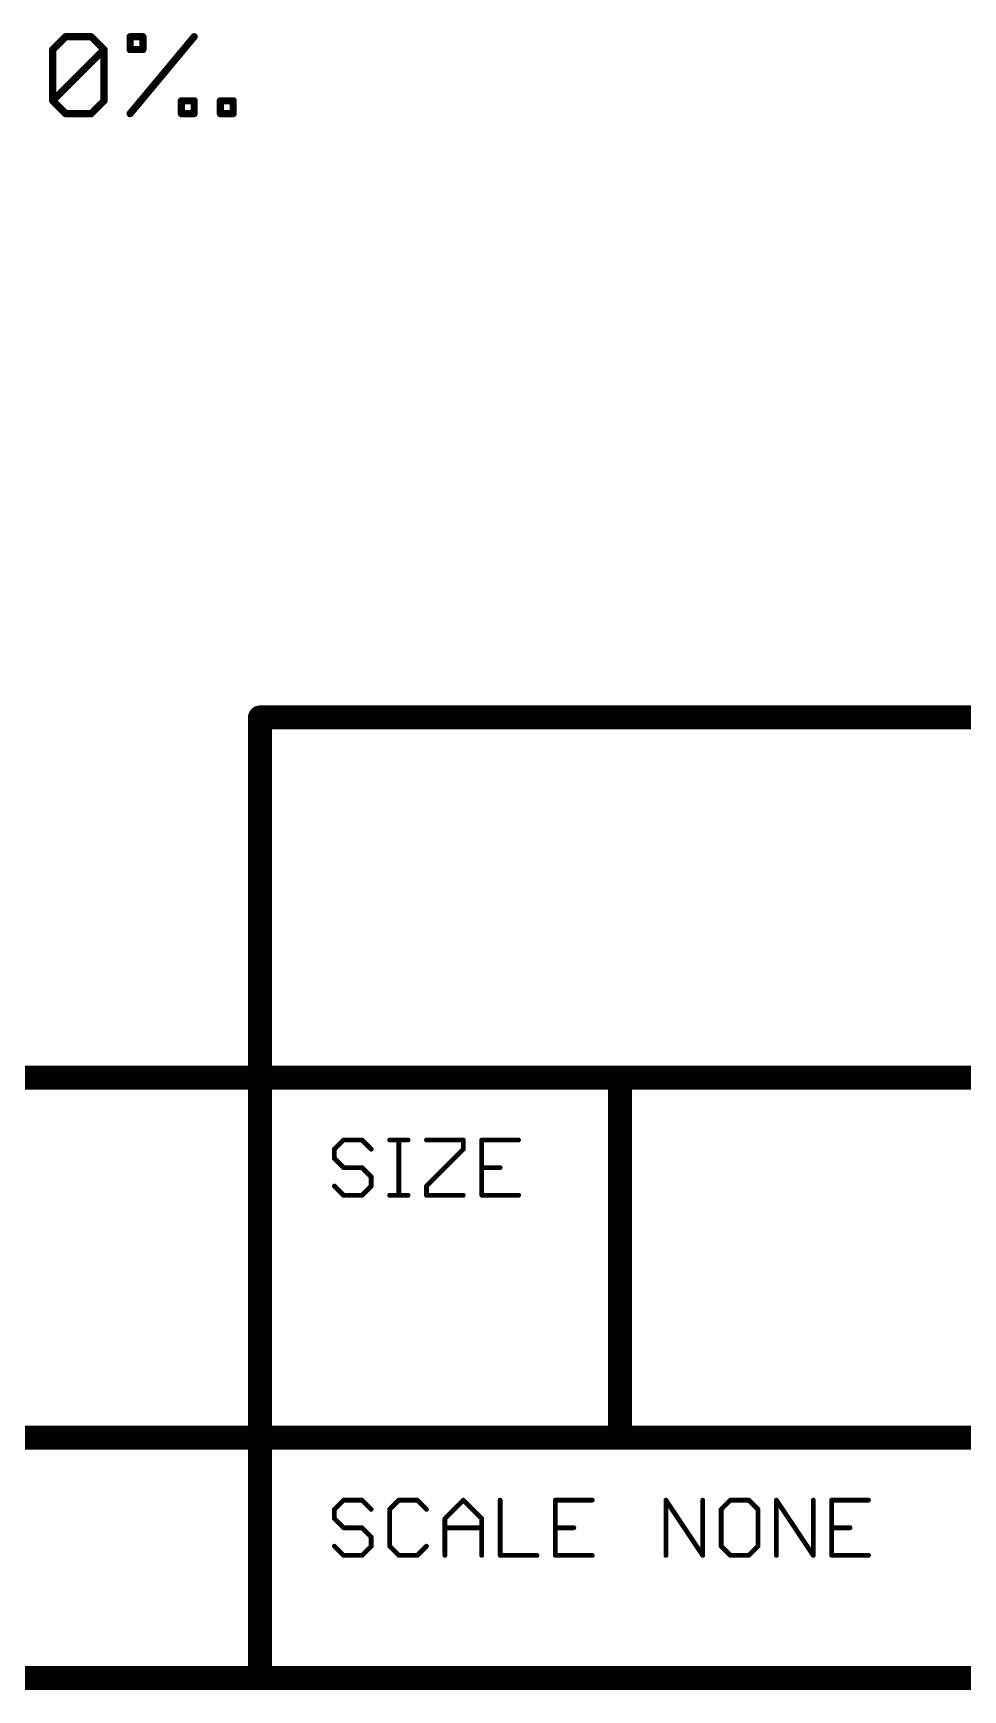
# Model space of a CAD drawing. Extents: x -1.41 to 8.41, y -3.01 to 3.01.
# Drawn here: x 5.611 to 6.386, y -3.01 to -1.63 of the extents above; entities that cross this region are included whole.
import ezdxf

# ---------------------------------------------------------------- set-up
doc = ezdxf.new("R2010")
doc.units = 0
doc.layers.add('52', color=253, linetype='CONTINUOUS')

msp = doc.modelspace()

# ---------------------------------------------------------------- linework, layer by layer
at = {"layer": '52'}
for points, const_width in [([(5.627328, -1.643621), (5.638004, -1.632945)], 0.006), ([(5.627328, -1.686324), (5.627328, -1.643621)], 0.006), ([(5.627328, -1.686324), (5.670031, -1.643621)], 0.006), ([(5.638004, -1.632945), (5.659356, -1.632945)], 0.006), ([(5.659356, -1.632945), (5.670031, -1.643621)], 0.006), ([(5.670031, -1.643621), (5.670031, -1.686324)], 0.006), ([(5.691783, -1.632945), (5.702459, -1.632945)], 0.006), ([(5.691783, -1.643621), (5.691783, -1.632945)], 0.006), ([(5.691783, -1.697), (5.745162, -1.632945)], 0.006), ([(5.702459, -1.643621), (5.691783, -1.643621)], 0.006), ([(5.702459, -1.632945), (5.702459, -1.643621)], 0.006), ([(5.638004, -1.697), (5.627328, -1.686324)], 0.006), ([(5.670031, -1.686324), (5.659356, -1.697)], 0.006), ([(5.734486, -1.697), (5.734486, -1.686324)], 0.006), ([(5.734486, -1.686324), (5.745162, -1.686324)], 0.006), ([(5.745162, -1.686324), (5.745162, -1.697)], 0.006), ([(5.766981, -1.697), (5.766981, -1.686324)], 0.006), ([(5.766981, -1.686324), (5.777656, -1.686324)], 0.006), ([(5.777656, -1.686324), (5.777656, -1.697)], 0.006), ([(5.659356, -1.697), (5.638004, -1.697)], 0.006), ([(5.745162, -1.697), (5.734486, -1.697)], 0.006), ([(5.777656, -1.697), (5.766981, -1.697)], 0.006), ([(5.8, -2.5), (5.8, -2.2)], 0.02), ([(5.8, -2.2), (8.4, -2.2)], 0.02), ([(5.8, -2.5), (4, -2.5)], 0.02), ([(6.1, -2.5), (5.8, -2.5)], 0.02), ([(5.8, -2.5), (5.8, -2.8)], 0.02), ([(6.5, -2.5), (6.1, -2.5)], 0.02), ([(6.1, -2.5), (6.1, -2.8)], 0.02), ([(5.869673, -2.551961), (5.862, -2.559634)], 0.004), ([(5.88502, -2.551961), (5.869673, -2.551961)], 0.004), ([(5.892693, -2.559634), (5.88502, -2.551961)], 0.004), ([(5.908039, -2.551961), (5.923386, -2.551961)], 0.004), ([(5.915712, -2.598), (5.915712, -2.551961)], 0.004), ([(5.938732, -2.551961), (5.969425, -2.551961)], 0.004), ([(5.969425, -2.551961), (5.969425, -2.559634)], 0.004), ([(6.015464, -2.551961), (5.984771, -2.551961)], 0.004), ([(5.984771, -2.551961), (5.984771, -2.598)], 0.004), ([(5.862, -2.559634), (5.862, -2.567307)], 0.004), ([(5.862, -2.567307), (5.869673, -2.57498)], 0.004), ([(5.969425, -2.559634), (5.938732, -2.590327)], 0.004), ([(5.869673, -2.57498), (5.88502, -2.57498)], 0.004), ([(5.88502, -2.57498), (5.892693, -2.582654)], 0.004), ([(5.892693, -2.582654), (5.892693, -2.590327)], 0.004), ([(5.984771, -2.57498), (6.000118, -2.57498)], 0.004), ([(5.869673, -2.598), (5.862, -2.590327)], 0.004), ([(5.892693, -2.590327), (5.88502, -2.598)], 0.004), ([(5.938732, -2.590327), (5.938732, -2.598)], 0.004), ([(5.88502, -2.598), (5.869673, -2.598)], 0.004), ([(5.908039, -2.598), (5.923386, -2.598)], 0.004), ([(5.938732, -2.598), (5.969425, -2.598)], 0.004), ([(5.984771, -2.598), (6.015464, -2.598)], 0.004), ([(4.02, -2.8), (5.8, -2.8)], 0.02), ([(5.8, -2.8), (5.8, -3)], 0.02), ([(5.8, -2.8), (6.1, -2.8)], 0.02), ([(6.1, -2.8), (6.5, -2.8)], 0.02), ([(5.869673, -2.851961), (5.862, -2.859634)], 0.004), ([(5.88502, -2.851961), (5.869673, -2.851961)], 0.004), ([(5.892693, -2.859634), (5.88502, -2.851961)], 0.004), ([(5.915712, -2.851961), (5.908039, -2.859634)], 0.004), ([(5.931059, -2.851961), (5.915712, -2.851961)], 0.004), ([(5.938732, -2.859634), (5.931059, -2.851961)], 0.004), ([(5.954078, -2.867307), (5.969425, -2.851961)], 0.004), ([(5.969425, -2.851961), (5.984771, -2.867307)], 0.004), ([(6.000118, -2.851961), (6.000118, -2.898)], 0.004), ([(6.07685, -2.851961), (6.046157, -2.851961)], 0.004), ([(6.046157, -2.851961), (6.046157, -2.898)], 0.004), ([(6.138235, -2.898), (6.138235, -2.851961)], 0.004), ([(6.138235, -2.851961), (6.168928, -2.898)], 0.004), ([(6.168928, -2.898), (6.168928, -2.851961)], 0.004), ([(6.191948, -2.851961), (6.184275, -2.859634)], 0.004), ([(6.207294, -2.851961), (6.191948, -2.851961)], 0.004), ([(6.214968, -2.859634), (6.207294, -2.851961)], 0.004), ([(6.230314, -2.898), (6.230314, -2.851961)], 0.004), ([(6.230314, -2.851961), (6.261007, -2.898)], 0.004), ([(6.261007, -2.898), (6.261007, -2.851961)], 0.004), ([(6.307046, -2.851961), (6.276353, -2.851961)], 0.004), ([(6.276353, -2.851961), (6.276353, -2.898)], 0.004), ([(5.862, -2.859634), (5.862, -2.867307)], 0.004), ([(5.862, -2.867307), (5.869673, -2.87498)], 0.004), ([(5.908039, -2.859634), (5.908039, -2.890327)], 0.004), ([(5.954078, -2.898), (5.954078, -2.867307)], 0.004), ([(5.984771, -2.867307), (5.984771, -2.898)], 0.004), ([(6.184275, -2.859634), (6.184275, -2.890327)], 0.004), ([(6.214968, -2.890327), (6.214968, -2.859634)], 0.004), ([(5.869673, -2.87498), (5.88502, -2.87498)], 0.004), ([(5.88502, -2.87498), (5.892693, -2.882654)], 0.004), ([(5.892693, -2.882654), (5.892693, -2.890327)], 0.004), ([(5.954078, -2.87498), (5.984771, -2.87498)], 0.004), ([(6.046157, -2.87498), (6.061503, -2.87498)], 0.004), ([(6.276353, -2.87498), (6.2917, -2.87498)], 0.004), ([(5.869673, -2.898), (5.862, -2.890327)], 0.004), ([(5.88502, -2.898), (5.869673, -2.898)], 0.004), ([(5.892693, -2.890327), (5.88502, -2.898)], 0.004), ([(5.908039, -2.890327), (5.915712, -2.898)], 0.004), ([(5.915712, -2.898), (5.931059, -2.898)], 0.004), ([(5.931059, -2.898), (5.938732, -2.890327)], 0.004), ([(6.000118, -2.898), (6.030811, -2.898)], 0.004), ([(6.046157, -2.898), (6.07685, -2.898)], 0.004), ([(6.184275, -2.890327), (6.191948, -2.898)], 0.004), ([(6.191948, -2.898), (6.207294, -2.898)], 0.004), ([(6.207294, -2.898), (6.214968, -2.890327)], 0.004), ([(6.276353, -2.898), (6.307046, -2.898)], 0.004), ([(4, -3), (5.8, -3)], 0.02), ([(5.8, -3), (6.5, -3)], 0.02)]:
    msp.add_lwpolyline(points, dxfattribs=dict(at, const_width=const_width))
for points, const_width in [([(5.628828, -1.643621, 1), (5.625828, -1.643621)], 0.003), ([(5.626268, -1.64256, 1), (5.628389, -1.644682)], 0.003), ([(5.638004, -1.631445, 1), (5.638004, -1.634445)], 0.003), ([(5.639065, -1.634006, 1), (5.636943, -1.631885)], 0.003), ([(5.660416, -1.631885, 1), (5.658295, -1.634006)], 0.003), ([(5.659356, -1.634445, 1), (5.659356, -1.631445)], 0.003), ([(5.671531, -1.643621, 1), (5.668531, -1.643621)], 0.003), ([(5.671092, -1.644682, 1), (5.668971, -1.64256)], 0.003), ([(5.668971, -1.644682, 1), (5.671092, -1.64256)], 0.003), ([(5.691783, -1.631445, 1), (5.691783, -1.634445)], 0.003), ([(5.693283, -1.632945, 1), (5.690283, -1.632945)], 0.003), ([(5.691783, -1.642121, 1), (5.691783, -1.645121)], 0.003), ([(5.690283, -1.643621, 1), (5.693283, -1.643621)], 0.003), ([(5.703959, -1.632945, 1), (5.700959, -1.632945)], 0.003), ([(5.700959, -1.643621, 1), (5.703959, -1.643621)], 0.003), ([(5.702459, -1.634445, 1), (5.702459, -1.631445)], 0.003), ([(5.702459, -1.645121, 1), (5.702459, -1.642121)], 0.003), ([(5.746314, -1.633906, 1), (5.74401, -1.631985)], 0.003), ([(5.628389, -1.685264, 1), (5.626268, -1.687385)], 0.003), ([(5.671092, -1.687385, 1), (5.668971, -1.685264)], 0.003), ([(5.735986, -1.686324, 1), (5.732986, -1.686324)], 0.003), ([(5.734486, -1.684824, 1), (5.734486, -1.687824)], 0.003), ([(5.746662, -1.686324, 1), (5.743662, -1.686324)], 0.003), ([(5.745162, -1.687824, 1), (5.745162, -1.684824)], 0.003), ([(5.768481, -1.686324, 1), (5.765481, -1.686324)], 0.003), ([(5.766981, -1.684824, 1), (5.766981, -1.687824)], 0.003), ([(5.779156, -1.686324, 1), (5.776156, -1.686324)], 0.003), ([(5.777656, -1.687824, 1), (5.777656, -1.684824)], 0.003), ([(5.625828, -1.686324, 1), (5.628828, -1.686324)], 0.003), ([(5.626268, -1.685264, 1), (5.628389, -1.687385)], 0.003), ([(5.638004, -1.6955, 1), (5.638004, -1.6985)], 0.003), ([(5.636943, -1.698061, 1), (5.639065, -1.695939)], 0.003), ([(5.658295, -1.695939, 1), (5.660416, -1.698061)], 0.003), ([(5.659356, -1.6985, 1), (5.659356, -1.6955)], 0.003), ([(5.668531, -1.686324, 1), (5.671531, -1.686324)], 0.003), ([(5.690631, -1.69604, 1), (5.692936, -1.69796)], 0.003), ([(5.734486, -1.6955, 1), (5.734486, -1.6985)], 0.003), ([(5.732986, -1.697, 1), (5.735986, -1.697)], 0.003), ([(5.743662, -1.697, 1), (5.746662, -1.697)], 0.003), ([(5.745162, -1.6985, 1), (5.745162, -1.6955)], 0.003), ([(5.766981, -1.6955, 1), (5.766981, -1.6985)], 0.003), ([(5.765481, -1.697, 1), (5.768481, -1.697)], 0.003), ([(5.776156, -1.697, 1), (5.779156, -1.697)], 0.003), ([(5.777656, -1.6985, 1), (5.777656, -1.6955)], 0.003), ([(5.805, -2.2, 1), (5.795, -2.2)], 0.01), ([(5.8, -2.195, 1), (5.8, -2.205)], 0.01), ([(5.8, -2.495, 1), (5.8, -2.505)], 0.01), ([(5.805, -2.5, 1), (5.795, -2.5)], 0.01), ([(5.795, -2.5, 1), (5.805, -2.5)], 0.01), ([(5.8, -2.505, 1), (5.8, -2.495)], 0.01), ([(6.1, -2.495, 1), (6.1, -2.505)], 0.01), ([(6.105, -2.5, 1), (6.095, -2.5)], 0.01), ([(6.1, -2.505, 1), (6.1, -2.495)], 0.01), ([(5.869673, -2.550961, 1), (5.869673, -2.552961)], 0.002), ([(5.87038, -2.552668, 1), (5.868966, -2.551254)], 0.002), ([(5.885727, -2.551254, 1), (5.884312, -2.552668)], 0.002), ([(5.88502, -2.552961, 1), (5.88502, -2.550961)], 0.002), ([(5.908039, -2.550961, 1), (5.908039, -2.552961)], 0.002), ([(5.916712, -2.551961, 1), (5.914712, -2.551961)], 0.002), ([(5.923386, -2.552961, 1), (5.923386, -2.550961)], 0.002), ([(5.938732, -2.550961, 1), (5.938732, -2.552961)], 0.002), ([(5.970425, -2.551961, 1), (5.968425, -2.551961)], 0.002), ([(5.969425, -2.552961, 1), (5.969425, -2.550961)], 0.002), ([(5.984771, -2.550961, 1), (5.984771, -2.552961)], 0.002), ([(5.985771, -2.551961, 1), (5.983771, -2.551961)], 0.002), ([(6.015464, -2.552961, 1), (6.015464, -2.550961)], 0.002), ([(5.863, -2.559634, 1), (5.861, -2.559634)], 0.002), ([(5.861293, -2.558927, 1), (5.862707, -2.560341)], 0.002), ([(5.862707, -2.5666, 1), (5.861293, -2.568014)], 0.002), ([(5.861, -2.567307, 1), (5.863, -2.567307)], 0.002), ([(5.891986, -2.560341, 1), (5.8934, -2.558927)], 0.002), ([(5.968425, -2.559634, 1), (5.970425, -2.559634)], 0.002), ([(5.970132, -2.560341, 1), (5.968718, -2.558927)], 0.002), ([(5.869673, -2.57398, 1), (5.869673, -2.57598)], 0.002), ([(5.868966, -2.575688, 1), (5.87038, -2.574273)], 0.002), ([(5.885727, -2.574273, 1), (5.884312, -2.575688)], 0.002), ([(5.88502, -2.57598, 1), (5.88502, -2.57398)], 0.002), ([(5.893693, -2.582654, 1), (5.891693, -2.582654)], 0.002), ([(5.984771, -2.57398, 1), (5.984771, -2.57598)], 0.002), ([(6.000118, -2.57598, 1), (6.000118, -2.57398)], 0.002), ([(5.862707, -2.58962, 1), (5.861293, -2.591034)], 0.002), ([(5.891693, -2.590327, 1), (5.893693, -2.590327)], 0.002), ([(5.891986, -2.583361, 1), (5.8934, -2.581947)], 0.002), ([(5.8934, -2.591034, 1), (5.891986, -2.58962)], 0.002), ([(5.939732, -2.590327, 1), (5.937732, -2.590327)], 0.002), ([(5.938025, -2.58962, 1), (5.939439, -2.591034)], 0.002), ([(5.869673, -2.597, 1), (5.869673, -2.599)], 0.002), ([(5.868966, -2.598707, 1), (5.87038, -2.597293)], 0.002), ([(5.884312, -2.597293, 1), (5.885727, -2.598707)], 0.002), ([(5.88502, -2.599, 1), (5.88502, -2.597)], 0.002), ([(5.908039, -2.597, 1), (5.908039, -2.599)], 0.002), ([(5.914712, -2.598, 1), (5.916712, -2.598)], 0.002), ([(5.923386, -2.599, 1), (5.923386, -2.597)], 0.002), ([(5.938732, -2.597, 1), (5.938732, -2.599)], 0.002), ([(5.937732, -2.598, 1), (5.939732, -2.598)], 0.002), ([(5.969425, -2.599, 1), (5.969425, -2.597)], 0.002), ([(5.984771, -2.597, 1), (5.984771, -2.599)], 0.002), ([(5.983771, -2.598, 1), (5.985771, -2.598)], 0.002), ([(6.015464, -2.599, 1), (6.015464, -2.597)], 0.002), ([(5.805, -2.8, 1), (5.795, -2.8)], 0.01), ([(5.8, -2.795, 1), (5.8, -2.805)], 0.01), ([(5.795, -2.8, 1), (5.805, -2.8)], 0.01), ([(5.8, -2.805, 1), (5.8, -2.795)], 0.01), ([(6.1, -2.795, 1), (6.1, -2.805)], 0.01), ([(6.095, -2.8, 1), (6.105, -2.8)], 0.01), ([(6.1, -2.805, 1), (6.1, -2.795)], 0.01), ([(5.869673, -2.850961, 1), (5.869673, -2.852961)], 0.002), ([(5.87038, -2.852668, 1), (5.868966, -2.851254)], 0.002), ([(5.885727, -2.851254, 1), (5.884312, -2.852668)], 0.002), ([(5.88502, -2.852961, 1), (5.88502, -2.850961)], 0.002), ([(5.915712, -2.850961, 1), (5.915712, -2.852961)], 0.002), ([(5.916419, -2.852668, 1), (5.915005, -2.851254)], 0.002), ([(5.931766, -2.851254, 1), (5.930352, -2.852668)], 0.002), ([(5.931059, -2.852961, 1), (5.931059, -2.850961)], 0.002), ([(5.970132, -2.851254, 1), (5.968718, -2.852668)], 0.002), ([(5.970132, -2.852668, 1), (5.968718, -2.851254)], 0.002), ([(6.001118, -2.851961, 1), (5.999118, -2.851961)], 0.002), ([(6.046157, -2.850961, 1), (6.046157, -2.852961)], 0.002), ([(6.047157, -2.851961, 1), (6.045157, -2.851961)], 0.002), ([(6.07685, -2.852961, 1), (6.07685, -2.850961)], 0.002), ([(6.139068, -2.851406, 1), (6.137403, -2.852515)], 0.002), ([(6.139235, -2.851961, 1), (6.137235, -2.851961)], 0.002), ([(6.169928, -2.851961, 1), (6.167928, -2.851961)], 0.002), ([(6.191948, -2.850961, 1), (6.191948, -2.852961)], 0.002), ([(6.192655, -2.852668, 1), (6.191241, -2.851254)], 0.002), ([(6.208001, -2.851254, 1), (6.206587, -2.852668)], 0.002), ([(6.207294, -2.852961, 1), (6.207294, -2.850961)], 0.002), ([(6.231314, -2.851961, 1), (6.229314, -2.851961)], 0.002), ([(6.231146, -2.851406, 1), (6.229482, -2.852515)], 0.002), ([(6.262007, -2.851961, 1), (6.260007, -2.851961)], 0.002), ([(6.276353, -2.850961, 1), (6.276353, -2.852961)], 0.002), ([(6.277353, -2.851961, 1), (6.275353, -2.851961)], 0.002), ([(6.307046, -2.852961, 1), (6.307046, -2.850961)], 0.002), ([(5.863, -2.859634, 1), (5.861, -2.859634)], 0.002), ([(5.861293, -2.858927, 1), (5.862707, -2.860341)], 0.002), ([(5.862707, -2.8666, 1), (5.861293, -2.868014)], 0.002), ([(5.861, -2.867307, 1), (5.863, -2.867307)], 0.002), ([(5.891986, -2.860341, 1), (5.8934, -2.858927)], 0.002), ([(5.909039, -2.859634, 1), (5.907039, -2.859634)], 0.002), ([(5.907332, -2.858927, 1), (5.908746, -2.860341)], 0.002), ([(5.938025, -2.860341, 1), (5.939439, -2.858927)], 0.002), ([(5.955078, -2.867307, 1), (5.953078, -2.867307)], 0.002), ([(5.953371, -2.8666, 1), (5.954786, -2.868014)], 0.002), ([(5.985771, -2.867307, 1), (5.983771, -2.867307)], 0.002), ([(5.984064, -2.868014, 1), (5.985478, -2.8666)], 0.002), ([(6.185275, -2.859634, 1), (6.183275, -2.859634)], 0.002), ([(6.183568, -2.858927, 1), (6.184982, -2.860341)], 0.002), ([(6.215968, -2.859634, 1), (6.213968, -2.859634)], 0.002), ([(6.21426, -2.860341, 1), (6.215675, -2.858927)], 0.002), ([(5.869673, -2.87398, 1), (5.869673, -2.87598)], 0.002), ([(5.868966, -2.875688, 1), (5.87038, -2.874273)], 0.002), ([(5.885727, -2.874273, 1), (5.884312, -2.875688)], 0.002), ([(5.88502, -2.87598, 1), (5.88502, -2.87398)], 0.002), ([(5.893693, -2.882654, 1), (5.891693, -2.882654)], 0.002), ([(5.891986, -2.883361, 1), (5.8934, -2.881947)], 0.002), ([(5.954078, -2.87398, 1), (5.954078, -2.87598)], 0.002), ([(5.984771, -2.87598, 1), (5.984771, -2.87398)], 0.002), ([(6.046157, -2.87398, 1), (6.046157, -2.87598)], 0.002), ([(6.061503, -2.87598, 1), (6.061503, -2.87398)], 0.002), ([(6.276353, -2.87398, 1), (6.276353, -2.87598)], 0.002), ([(6.2917, -2.87598, 1), (6.2917, -2.87398)], 0.002), ([(5.862707, -2.88962, 1), (5.861293, -2.891034)], 0.002), ([(5.869673, -2.897, 1), (5.869673, -2.899)], 0.002), ([(5.868966, -2.898707, 1), (5.87038, -2.897293)], 0.002), ([(5.884312, -2.897293, 1), (5.885727, -2.898707)], 0.002), ([(5.88502, -2.899, 1), (5.88502, -2.897)], 0.002), ([(5.891693, -2.890327, 1), (5.893693, -2.890327)], 0.002), ([(5.8934, -2.891034, 1), (5.891986, -2.88962)], 0.002), ([(5.908746, -2.88962, 1), (5.907332, -2.891034)], 0.002), ([(5.907039, -2.890327, 1), (5.909039, -2.890327)], 0.002), ([(5.915712, -2.897, 1), (5.915712, -2.899)], 0.002), ([(5.915005, -2.898707, 1), (5.916419, -2.897293)], 0.002), ([(5.930352, -2.897293, 1), (5.931766, -2.898707)], 0.002), ([(5.931059, -2.899, 1), (5.931059, -2.897)], 0.002), ([(5.939439, -2.891034, 1), (5.938025, -2.88962)], 0.002), ([(5.953078, -2.898, 1), (5.955078, -2.898)], 0.002), ([(5.983771, -2.898, 1), (5.985771, -2.898)], 0.002), ([(6.000118, -2.897, 1), (6.000118, -2.899)], 0.002), ([(5.999118, -2.898, 1), (6.001118, -2.898)], 0.002), ([(6.030811, -2.899, 1), (6.030811, -2.897)], 0.002), ([(6.046157, -2.897, 1), (6.046157, -2.899)], 0.002), ([(6.045157, -2.898, 1), (6.047157, -2.898)], 0.002), ([(6.07685, -2.899, 1), (6.07685, -2.897)], 0.002), ([(6.137235, -2.898, 1), (6.139235, -2.898)], 0.002), ([(6.167928, -2.898, 1), (6.169928, -2.898)], 0.002), ([(6.168096, -2.898555, 1), (6.16976, -2.897445)], 0.002), ([(6.184982, -2.88962, 1), (6.183568, -2.891034)], 0.002), ([(6.183275, -2.890327, 1), (6.185275, -2.890327)], 0.002), ([(6.191948, -2.897, 1), (6.191948, -2.899)], 0.002), ([(6.191241, -2.898707, 1), (6.192655, -2.897293)], 0.002), ([(6.206587, -2.897293, 1), (6.208001, -2.898707)], 0.002), ([(6.207294, -2.899, 1), (6.207294, -2.897)], 0.002), ([(6.213968, -2.890327, 1), (6.215968, -2.890327)], 0.002), ([(6.215675, -2.891034, 1), (6.21426, -2.88962)], 0.002), ([(6.229314, -2.898, 1), (6.231314, -2.898)], 0.002), ([(6.260007, -2.898, 1), (6.262007, -2.898)], 0.002), ([(6.260175, -2.898555, 1), (6.261839, -2.897445)], 0.002), ([(6.276353, -2.897, 1), (6.276353, -2.899)], 0.002), ([(6.275353, -2.898, 1), (6.277353, -2.898)], 0.002), ([(6.307046, -2.899, 1), (6.307046, -2.897)], 0.002), ([(5.8, -2.995, 1), (5.8, -3.005)], 0.01), ([(5.8, -3.005, 1), (5.8, -2.995)], 0.01), ([(5.795, -3, 1), (5.805, -3)], 0.01)]:
    msp.add_lwpolyline(points, format="xyb", dxfattribs=dict(at, const_width=const_width))

doc.saveas('drawing.dxf')
